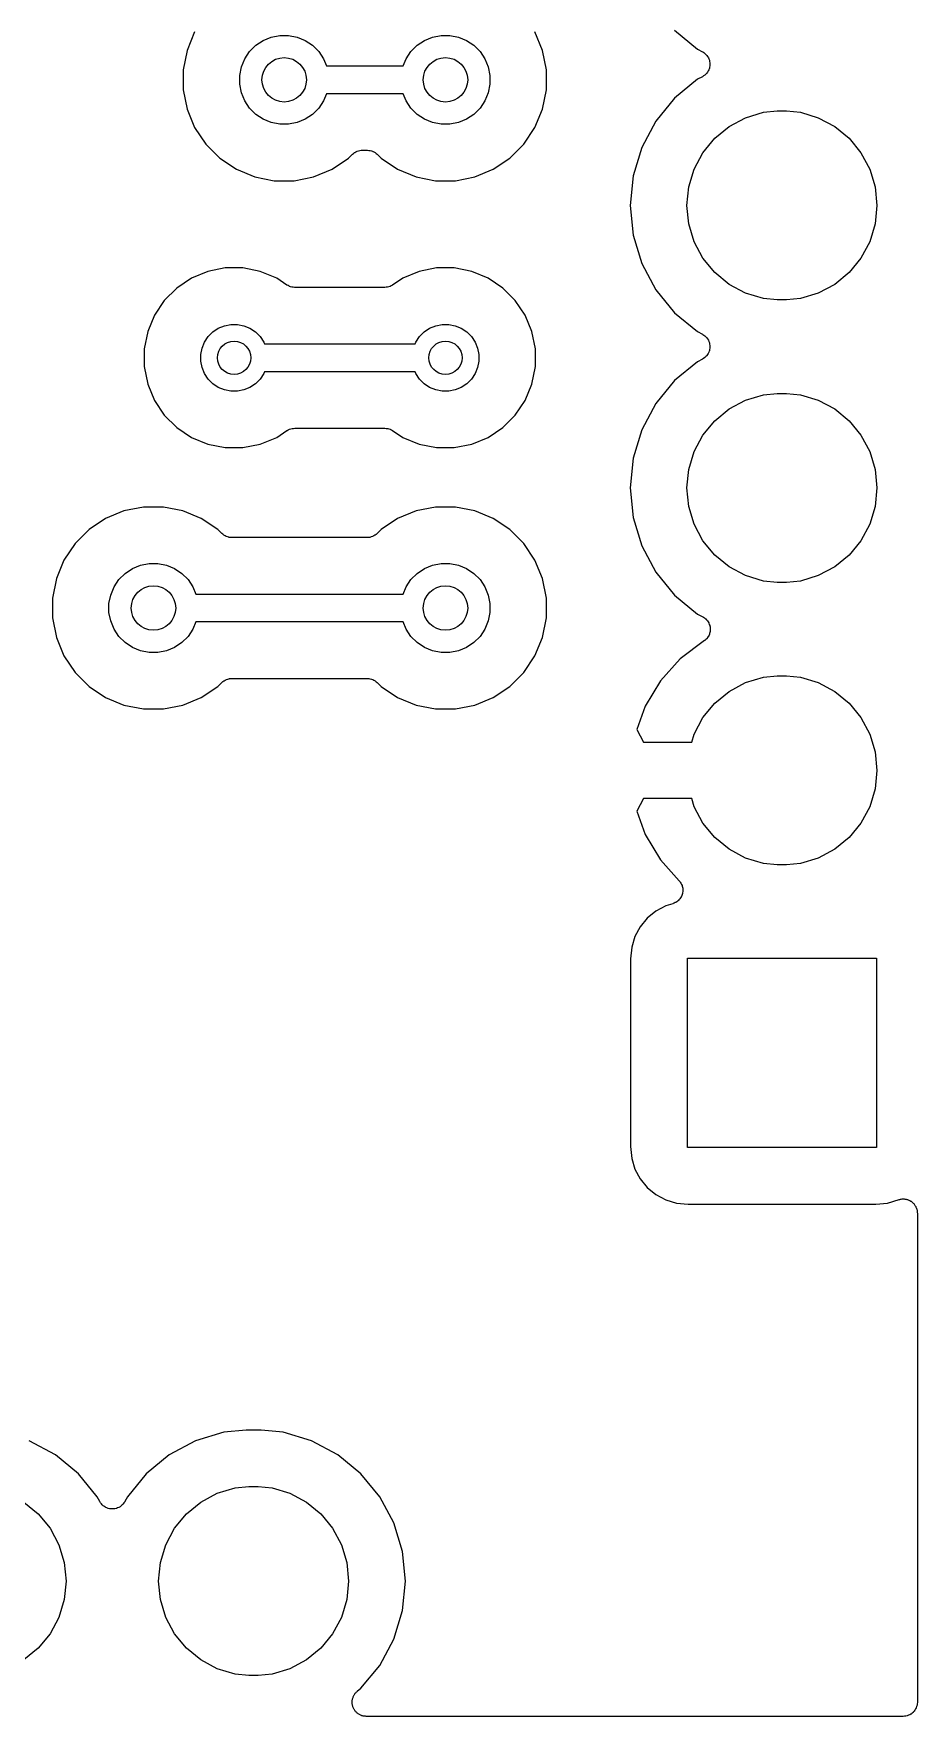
# Model space of a CAD drawing. Extents: x 0.81 to 4.31, y -4.31 to -0.81.
# Drawn here: x 3.997 to 4.31, y -4.31 to -3.714 of the extents above; entities that cross this region are included whole.
import ezdxf

# ---------------------------------------------------------------- set-up
doc = ezdxf.new("R2010")
doc.units = 0
doc.header["$MEASUREMENT"] = 0
doc.layers.add('BLACK', color=7, linetype='CONTINUOUS')

msp = doc.modelspace()

# ---------------------------------------------------------------- linework, layer by layer
at = {"layer": 'BLACK', "linetype": 'CONTINUOUS'}
for p, q in [((4.05395, -3.71338), (4.05126, -3.71989)), ((4.07559, -3.71808), (4.07817, -3.71636)), ((4.07817, -3.71636), (4.08104, -3.71517)), ((4.08104, -3.71517), (4.08408, -3.71457)), ((4.08408, -3.71457), (4.08718, -3.71457)), ((4.08718, -3.71457), (4.09022, -3.71517)), ((4.09022, -3.71517), (4.09309, -3.71636)), ((4.09309, -3.71636), (4.09567, -3.71808)), ((4.13268, -3.71808), (4.13526, -3.71636)), ((4.13526, -3.71636), (4.13812, -3.71517)), ((4.13812, -3.71517), (4.14117, -3.71457)), ((4.14117, -3.71457), (4.14427, -3.71457)), ((4.14427, -3.71457), (4.14731, -3.71517)), ((4.14731, -3.71517), (4.15018, -3.71636)), ((4.15018, -3.71636), (4.15276, -3.71808)), ((4.17709, -3.71989), (4.1744, -3.71338)), ((4.22382, -3.71279), (4.23196, -3.71947)), ((4.05126, -3.71989), (4.04988, -3.72679)), ((4.07049, -3.72572), (4.07167, -3.72286)), ((4.07167, -3.72286), (4.0734, -3.72028)), ((4.0734, -3.72028), (4.07559, -3.71808)), ((4.09567, -3.71808), (4.09786, -3.72028)), ((4.09786, -3.72028), (4.09959, -3.72286)), ((4.09959, -3.72286), (4.10064, -3.72539)), ((4.12771, -3.72539), (4.12876, -3.72286)), ((4.12876, -3.72286), (4.13048, -3.72028)), ((4.13048, -3.72028), (4.13268, -3.71808)), ((4.15276, -3.71808), (4.15495, -3.72028)), ((4.15495, -3.72028), (4.15667, -3.72286)), ((4.15667, -3.72286), (4.15786, -3.72572)), ((4.17846, -3.72679), (4.17709, -3.71989)), ((4.23196, -3.71947), (4.23369, -3.72039)), ((4.23369, -3.72039), (4.23373, -3.72042)), ((4.23373, -3.72042), (4.23373, -3.72042)), ((4.23373, -3.72042), (4.23373, -3.72042)), ((4.23373, -3.72042), (4.23375, -3.72043)), ((4.23375, -3.72043), (4.23414, -3.7207)), ((4.23414, -3.7207), (4.23454, -3.72097)), ((4.23454, -3.72097), (4.23454, -3.72097)), ((4.23454, -3.72097), (4.23455, -3.72098)), ((4.23455, -3.72098), (4.23489, -3.72132)), ((4.23489, -3.72132), (4.23522, -3.72166)), ((4.23522, -3.72166), (4.23523, -3.72167)), ((4.23523, -3.72167), (4.23523, -3.72168)), ((4.23523, -3.72168), (4.23549, -3.72208)), ((4.23549, -3.72208), (4.23576, -3.72248)), ((4.23576, -3.72248), (4.23576, -3.72249)), ((4.23576, -3.72249), (4.23577, -3.7225)), ((4.23577, -3.7225), (4.23594, -3.72294)), ((4.23594, -3.72294), (4.23612, -3.72338)), ((4.23612, -3.72338), (4.23613, -3.72339)), ((4.23613, -3.72339), (4.23613, -3.7234)), ((4.23613, -3.7234), (4.23622, -3.72387)), ((4.04988, -3.72679), (4.04988, -3.73384)), ((4.06988, -3.72876), (4.07049, -3.72572)), ((4.06988, -3.73187), (4.06988, -3.72876)), ((4.10064, -3.72539), (4.12771, -3.72539)), ((4.15786, -3.72572), (4.15846, -3.72876)), ((4.15846, -3.72876), (4.15846, -3.73187)), ((4.17846, -3.73384), (4.17846, -3.72679)), ((4.23369, -3.72921), (4.23196, -3.73013)), ((4.23408, -3.72895), (4.23369, -3.72921)), ((4.23448, -3.72868), (4.23408, -3.72895)), ((4.23449, -3.72868), (4.23448, -3.72868)), ((4.2345, -3.72867), (4.23449, -3.72868)), ((4.23484, -3.72833), (4.2345, -3.72867)), ((4.23518, -3.728), (4.23484, -3.72833)), ((4.23519, -3.72798), (4.23518, -3.72799)), ((4.23518, -3.72799), (4.23518, -3.728)), ((4.23546, -3.72759), (4.23519, -3.72798)), ((4.23572, -3.72719), (4.23546, -3.72759)), ((4.23573, -3.72718), (4.23572, -3.72719)), ((4.23592, -3.72673), (4.23573, -3.72717)), ((4.23573, -3.72717), (4.23573, -3.72718)), ((4.2361, -3.72629), (4.23592, -3.72673)), ((4.23611, -3.72628), (4.2361, -3.72629)), ((4.2362, -3.72581), (4.23611, -3.72627)), ((4.23611, -3.72627), (4.23611, -3.72628)), ((4.2363, -3.72534), (4.2362, -3.72581)), ((4.23622, -3.72387), (4.23631, -3.72434)), ((4.23631, -3.72484), (4.2363, -3.72531)), ((4.2363, -3.72531), (4.2363, -3.72533)), ((4.2363, -3.72533), (4.2363, -3.72534)), ((4.23631, -3.72434), (4.23631, -3.72435)), ((4.23631, -3.72435), (4.23631, -3.72436)), ((4.23631, -3.72436), (4.23631, -3.72484)), ((4.04988, -3.73384), (4.05126, -3.74074)), ((4.07049, -3.73491), (4.06988, -3.73187)), ((4.07167, -3.73777), (4.07049, -3.73491)), ((4.10064, -3.73524), (4.09959, -3.73777)), ((4.12771, -3.73524), (4.10064, -3.73524)), ((4.12876, -3.73777), (4.12771, -3.73524)), ((4.15786, -3.73491), (4.15667, -3.73777)), ((4.15846, -3.73187), (4.15786, -3.73491)), ((4.17709, -3.74074), (4.17846, -3.73384)), ((4.23196, -3.73013), (4.22382, -3.73682)), ((4.05126, -3.74074), (4.05395, -3.74725)), ((4.0734, -3.74035), (4.07167, -3.73777)), ((4.07559, -3.74255), (4.0734, -3.74035)), ((4.09786, -3.74035), (4.09567, -3.74255)), ((4.09959, -3.73777), (4.09786, -3.74035)), ((4.13048, -3.74035), (4.12876, -3.73777)), ((4.13268, -3.74255), (4.13048, -3.74035)), ((4.15495, -3.74035), (4.15276, -3.74255)), ((4.15667, -3.73777), (4.15495, -3.74035)), ((4.1744, -3.74725), (4.17709, -3.74074)), ((4.22382, -3.73682), (4.21714, -3.74496)), ((4.07817, -3.74427), (4.07559, -3.74255)), ((4.08104, -3.74546), (4.07817, -3.74427)), ((4.08408, -3.74606), (4.08104, -3.74546)), ((4.08718, -3.74606), (4.08408, -3.74606)), ((4.09022, -3.74546), (4.08718, -3.74606)), ((4.09309, -3.74427), (4.09022, -3.74546)), ((4.09567, -3.74255), (4.09309, -3.74427)), ((4.13526, -3.74427), (4.13268, -3.74255)), ((4.13812, -3.74546), (4.13526, -3.74427)), ((4.14117, -3.74606), (4.13812, -3.74546)), ((4.14427, -3.74606), (4.14117, -3.74606)), ((4.14731, -3.74546), (4.14427, -3.74606)), ((4.15018, -3.74427), (4.14731, -3.74546)), ((4.15276, -3.74255), (4.15018, -3.74427)), ((4.21714, -3.74496), (4.21218, -3.75424)), ((4.23803, -3.75103), (4.24313, -3.74684)), ((4.24313, -3.74684), (4.24894, -3.74374)), ((4.24894, -3.74374), (4.25525, -3.74182)), ((4.25525, -3.74182), (4.26017, -3.74134)), ((4.26017, -3.74134), (4.26345, -3.74134)), ((4.26345, -3.74134), (4.26837, -3.74182)), ((4.26837, -3.74182), (4.27468, -3.74374)), ((4.27468, -3.74374), (4.28049, -3.74684)), ((4.28049, -3.74684), (4.28559, -3.75103)), ((4.05395, -3.74725), (4.05786, -3.7531)), ((4.05786, -3.7531), (4.06284, -3.75808)), ((4.1655, -3.75808), (4.17048, -3.7531)), ((4.17048, -3.7531), (4.1744, -3.74725)), ((4.23385, -3.75612), (4.23803, -3.75103)), ((4.28559, -3.75103), (4.28977, -3.75612)), ((4.06284, -3.75808), (4.0687, -3.76199)), ((4.10256, -3.76199), (4.10842, -3.75808)), ((4.10842, -3.75808), (4.1098, -3.7567)), ((4.1098, -3.7567), (4.10981, -3.75669)), ((4.10981, -3.75669), (4.10985, -3.75665)), ((4.10981, -3.75669), (4.10981, -3.75669)), ((4.10981, -3.75669), (4.10981, -3.75669)), ((4.10985, -3.75665), (4.11021, -3.75636)), ((4.11021, -3.75636), (4.11057, -3.75607)), ((4.11057, -3.75607), (4.11059, -3.75606)), ((4.11059, -3.75606), (4.11061, -3.75604)), ((4.11061, -3.75604), (4.11102, -3.75583)), ((4.11102, -3.75583), (4.11143, -3.75561)), ((4.11143, -3.75561), (4.11145, -3.75561)), ((4.11145, -3.75561), (4.11148, -3.75559)), ((4.11148, -3.75559), (4.11192, -3.75546)), ((4.11192, -3.75546), (4.11236, -3.75533)), ((4.11236, -3.75533), (4.11239, -3.75533)), ((4.11239, -3.75533), (4.11242, -3.75532)), ((4.11242, -3.75532), (4.11287, -3.75528)), ((4.11287, -3.75528), (4.11334, -3.75524)), ((4.11334, -3.75524), (4.11501, -3.75524)), ((4.11501, -3.75524), (4.11503, -3.75524)), ((4.11503, -3.75524), (4.11503, -3.75524)), ((4.11503, -3.75524), (4.11503, -3.75524)), ((4.11503, -3.75524), (4.11508, -3.75524)), ((4.11508, -3.75524), (4.11554, -3.75529)), ((4.11554, -3.75529), (4.116, -3.75533)), ((4.116, -3.75533), (4.11602, -3.75534)), ((4.11602, -3.75534), (4.11605, -3.75535)), ((4.11605, -3.75535), (4.11649, -3.75549)), ((4.11649, -3.75549), (4.11693, -3.75562)), ((4.11693, -3.75562), (4.11696, -3.75563)), ((4.11696, -3.75563), (4.11698, -3.75564)), ((4.11698, -3.75564), (4.11739, -3.75586)), ((4.11739, -3.75586), (4.11779, -3.75608)), ((4.11779, -3.75608), (4.11781, -3.7561)), ((4.11781, -3.7561), (4.11784, -3.75611)), ((4.11784, -3.75611), (4.11819, -3.75641)), ((4.11819, -3.75641), (4.11855, -3.7567)), ((4.11855, -3.7567), (4.11993, -3.75808)), ((4.11993, -3.75808), (4.12578, -3.76199)), ((4.15965, -3.76199), (4.1655, -3.75808)), ((4.21218, -3.75424), (4.20912, -3.76432)), ((4.23074, -3.76193), (4.23385, -3.75612)), ((4.28977, -3.75612), (4.29288, -3.76193)), ((4.0687, -3.76199), (4.0752, -3.76469)), ((4.0752, -3.76469), (4.08211, -3.76606)), ((4.08915, -3.76606), (4.09606, -3.76469)), ((4.09606, -3.76469), (4.10256, -3.76199)), ((4.12578, -3.76199), (4.13229, -3.76469)), ((4.13229, -3.76469), (4.1392, -3.76606)), ((4.14624, -3.76606), (4.15314, -3.76469)), ((4.15314, -3.76469), (4.15965, -3.76199)), ((4.20912, -3.76432), (4.20809, -3.7748)), ((4.22883, -3.76824), (4.23074, -3.76193)), ((4.29288, -3.76193), (4.29479, -3.76824)), ((4.08211, -3.76606), (4.08915, -3.76606)), ((4.1392, -3.76606), (4.14624, -3.76606)), ((4.22818, -3.7748), (4.22883, -3.76824)), ((4.29479, -3.76824), (4.29544, -3.7748)), ((4.20809, -3.7748), (4.20912, -3.78528)), ((4.22883, -3.78136), (4.22818, -3.7748)), ((4.29544, -3.7748), (4.29479, -3.78136)), ((4.23074, -3.78767), (4.22883, -3.78136)), ((4.29479, -3.78136), (4.29288, -3.78767)), ((4.20912, -3.78528), (4.21218, -3.79536)), ((4.23385, -3.79348), (4.23074, -3.78767)), ((4.29288, -3.78767), (4.28977, -3.79348)), ((4.23803, -3.79858), (4.23385, -3.79348)), ((4.28977, -3.79348), (4.28559, -3.79858)), ((4.05284, -3.80055), (4.04763, -3.80403)), ((4.05863, -3.79815), (4.05284, -3.80055)), ((4.06478, -3.79693), (4.05863, -3.79815)), ((4.07105, -3.79693), (4.06478, -3.79693)), ((4.07719, -3.79815), (4.07105, -3.79693)), ((4.08298, -3.80055), (4.07719, -3.79815)), ((4.08661, -3.80298), (4.08298, -3.80055)), ((4.12765, -3.80055), (4.12402, -3.80298)), ((4.13344, -3.79815), (4.12765, -3.80055)), ((4.13958, -3.79693), (4.13344, -3.79815)), ((4.14585, -3.79693), (4.13958, -3.79693)), ((4.152, -3.79815), (4.14585, -3.79693)), ((4.15778, -3.80055), (4.152, -3.79815)), ((4.16299, -3.80403), (4.15778, -3.80055)), ((4.21218, -3.79536), (4.21714, -3.80465)), ((4.24313, -3.80276), (4.23803, -3.79858)), ((4.28559, -3.79858), (4.28049, -3.80276)), ((4.04763, -3.80403), (4.0432, -3.80846)), ((4.08702, -3.80319), (4.08661, -3.80298)), ((4.08742, -3.80341), (4.08702, -3.80319)), ((4.08745, -3.80342), (4.08742, -3.80341)), ((4.08747, -3.80344), (4.08745, -3.80342)), ((4.08791, -3.80357), (4.08747, -3.80344)), ((4.08835, -3.80371), (4.08791, -3.80357)), ((4.08838, -3.80371), (4.08835, -3.80371)), ((4.08841, -3.80372), (4.08838, -3.80371)), ((4.08886, -3.80377), (4.08841, -3.80372)), ((4.08932, -3.80382), (4.08886, -3.80377)), ((4.08938, -3.80382), (4.08932, -3.80382)), ((4.08939, -3.80382), (4.08938, -3.80382)), ((4.08938, -3.80382), (4.08938, -3.80382)), ((4.08938, -3.80382), (4.08938, -3.80382)), ((4.12124, -3.80382), (4.08939, -3.80382)), ((4.1217, -3.80377), (4.12124, -3.80382)), ((4.12215, -3.80373), (4.1217, -3.80377)), ((4.12218, -3.80373), (4.12215, -3.80373)), ((4.12221, -3.80372), (4.12218, -3.80373)), ((4.12265, -3.80359), (4.12221, -3.80372)), ((4.12309, -3.80346), (4.12265, -3.80359)), ((4.12312, -3.80345), (4.12309, -3.80346)), ((4.12314, -3.80344), (4.12312, -3.80345)), ((4.12355, -3.80323), (4.12314, -3.80344)), ((4.12396, -3.80301), (4.12355, -3.80323)), ((4.12401, -3.80298), (4.12396, -3.80301)), ((4.12402, -3.80298), (4.12401, -3.80298)), ((4.12401, -3.80298), (4.12401, -3.80298)), ((4.12401, -3.80298), (4.12401, -3.80298)), ((4.16743, -3.80846), (4.16299, -3.80403)), ((4.21714, -3.80465), (4.22382, -3.81279)), ((4.24894, -3.80587), (4.24313, -3.80276)), ((4.25525, -3.80778), (4.24894, -3.80587)), ((4.27468, -3.80587), (4.26837, -3.80778)), ((4.28049, -3.80276), (4.27468, -3.80587)), ((4.0432, -3.80846), (4.03972, -3.81367)), ((4.17091, -3.81367), (4.16743, -3.80846)), ((4.26017, -3.80827), (4.25525, -3.80778)), ((4.26345, -3.80827), (4.26017, -3.80827)), ((4.26837, -3.80778), (4.26345, -3.80827)), ((4.03972, -3.81367), (4.03732, -3.81946)), ((4.06038, -3.81957), (4.06232, -3.81827)), ((4.06232, -3.81827), (4.06447, -3.81738)), ((4.06447, -3.81738), (4.06675, -3.81693)), ((4.06675, -3.81693), (4.06908, -3.81693)), ((4.06908, -3.81693), (4.07136, -3.81738)), ((4.07136, -3.81738), (4.07351, -3.81827)), ((4.07351, -3.81827), (4.07544, -3.81957)), ((4.13519, -3.81957), (4.13712, -3.81827)), ((4.13712, -3.81827), (4.13927, -3.81738)), ((4.13927, -3.81738), (4.14155, -3.81693)), ((4.14155, -3.81693), (4.14388, -3.81693)), ((4.14388, -3.81693), (4.14616, -3.81738)), ((4.14616, -3.81738), (4.14831, -3.81827)), ((4.14831, -3.81827), (4.15025, -3.81957)), ((4.17331, -3.81946), (4.17091, -3.81367)), ((4.22382, -3.81279), (4.23196, -3.81947)), ((4.03732, -3.81946), (4.0361, -3.82561)), ((4.05656, -3.8253), (4.05745, -3.82315)), ((4.05745, -3.82315), (4.05874, -3.82121)), ((4.05874, -3.82121), (4.06038, -3.81957)), ((4.07544, -3.81957), (4.07709, -3.82121)), ((4.07709, -3.82121), (4.07838, -3.82315)), ((4.07838, -3.82315), (4.07866, -3.82382)), ((4.07866, -3.82382), (4.13197, -3.82382)), ((4.13197, -3.82382), (4.13225, -3.82315)), ((4.13225, -3.82315), (4.13354, -3.82121)), ((4.13354, -3.82121), (4.13519, -3.81957)), ((4.15025, -3.81957), (4.15189, -3.82121)), ((4.15189, -3.82121), (4.15318, -3.82315)), ((4.15318, -3.82315), (4.15407, -3.8253)), ((4.17453, -3.82561), (4.17331, -3.81946)), ((4.23196, -3.81947), (4.23369, -3.82039)), ((4.23369, -3.82039), (4.23373, -3.82042)), ((4.23373, -3.82042), (4.23373, -3.82042)), ((4.23373, -3.82042), (4.23373, -3.82042)), ((4.23373, -3.82042), (4.23375, -3.82043)), ((4.23375, -3.82043), (4.23414, -3.8207)), ((4.23414, -3.8207), (4.23454, -3.82097)), ((4.23454, -3.82097), (4.23454, -3.82097)), ((4.23454, -3.82097), (4.23455, -3.82098)), ((4.23455, -3.82098), (4.23489, -3.82132)), ((4.23489, -3.82132), (4.23522, -3.82166)), ((4.23522, -3.82166), (4.23523, -3.82167)), ((4.23523, -3.82167), (4.23523, -3.82168)), ((4.23523, -3.82168), (4.23549, -3.82208)), ((4.23549, -3.82208), (4.23576, -3.82248)), ((4.23576, -3.82248), (4.23576, -3.82249)), ((4.23576, -3.82249), (4.23577, -3.8225)), ((4.23577, -3.8225), (4.23594, -3.82294)), ((4.23594, -3.82294), (4.23612, -3.82338)), ((4.23612, -3.82338), (4.23613, -3.82339)), ((4.23613, -3.82339), (4.23613, -3.8234)), ((4.23613, -3.8234), (4.23622, -3.82387)), ((4.23622, -3.82387), (4.23631, -3.82434)), ((4.23631, -3.82434), (4.23631, -3.82435)), ((4.23631, -3.82435), (4.23631, -3.82436)), ((4.23631, -3.82436), (4.23631, -3.82484)), ((4.0361, -3.82561), (4.0361, -3.83187)), ((4.0561, -3.82758), (4.05656, -3.8253)), ((4.0561, -3.8299), (4.0561, -3.82758)), ((4.05656, -3.83219), (4.0561, -3.8299)), ((4.15407, -3.8253), (4.15453, -3.82758)), ((4.15453, -3.8299), (4.15407, -3.83219)), ((4.15453, -3.82758), (4.15453, -3.8299)), ((4.17453, -3.83187), (4.17453, -3.82561)), ((4.23196, -3.83013), (4.22382, -3.83682)), ((4.23369, -3.82921), (4.23196, -3.83013)), ((4.23408, -3.82895), (4.23369, -3.82921)), ((4.23448, -3.82868), (4.23408, -3.82895)), ((4.23449, -3.82868), (4.23448, -3.82868)), ((4.2345, -3.82867), (4.23449, -3.82868)), ((4.23484, -3.82833), (4.2345, -3.82867)), ((4.23518, -3.828), (4.23484, -3.82833)), ((4.23519, -3.82798), (4.23518, -3.82799)), ((4.23518, -3.82799), (4.23518, -3.828)), ((4.23546, -3.82759), (4.23519, -3.82798)), ((4.23572, -3.82719), (4.23546, -3.82759)), ((4.23573, -3.82718), (4.23572, -3.82719)), ((4.23592, -3.82673), (4.23573, -3.82717)), ((4.23573, -3.82717), (4.23573, -3.82718)), ((4.2361, -3.82629), (4.23592, -3.82673)), ((4.23611, -3.82628), (4.2361, -3.82629)), ((4.2362, -3.82581), (4.23611, -3.82627)), ((4.23611, -3.82627), (4.23611, -3.82628)), ((4.2363, -3.82534), (4.2362, -3.82581)), ((4.23631, -3.82484), (4.2363, -3.82531)), ((4.2363, -3.82531), (4.2363, -3.82533)), ((4.2363, -3.82533), (4.2363, -3.82534)), ((4.0361, -3.83187), (4.03732, -3.83802)), ((4.05745, -3.83433), (4.05656, -3.83219)), ((4.05874, -3.83627), (4.05745, -3.83433)), ((4.06038, -3.83791), (4.05874, -3.83627)), ((4.07709, -3.83627), (4.07544, -3.83791)), ((4.07838, -3.83433), (4.07709, -3.83627)), ((4.07866, -3.83366), (4.07838, -3.83433)), ((4.13197, -3.83366), (4.07866, -3.83366)), ((4.13225, -3.83433), (4.13197, -3.83366)), ((4.13354, -3.83627), (4.13225, -3.83433)), ((4.13519, -3.83791), (4.13354, -3.83627)), ((4.15189, -3.83627), (4.15025, -3.83791)), ((4.15318, -3.83433), (4.15189, -3.83627)), ((4.15407, -3.83219), (4.15318, -3.83433)), ((4.17331, -3.83802), (4.17453, -3.83187)), ((4.03732, -3.83802), (4.03972, -3.84381)), ((4.06232, -3.83921), (4.06038, -3.83791)), ((4.06447, -3.8401), (4.06232, -3.83921)), ((4.06675, -3.84055), (4.06447, -3.8401)), ((4.06908, -3.84055), (4.06675, -3.84055)), ((4.07136, -3.8401), (4.06908, -3.84055)), ((4.07351, -3.83921), (4.07136, -3.8401)), ((4.07544, -3.83791), (4.07351, -3.83921)), ((4.13712, -3.83921), (4.13519, -3.83791)), ((4.13927, -3.8401), (4.13712, -3.83921)), ((4.14155, -3.84055), (4.13927, -3.8401)), ((4.14388, -3.84055), (4.14155, -3.84055)), ((4.14616, -3.8401), (4.14388, -3.84055)), ((4.14831, -3.83921), (4.14616, -3.8401)), ((4.15025, -3.83791), (4.14831, -3.83921)), ((4.17091, -3.84381), (4.17331, -3.83802)), ((4.22382, -3.83682), (4.21714, -3.84496)), ((4.24894, -3.84374), (4.25525, -3.84182)), ((4.25525, -3.84182), (4.26017, -3.84134)), ((4.26017, -3.84134), (4.26345, -3.84134)), ((4.26345, -3.84134), (4.26837, -3.84182)), ((4.26837, -3.84182), (4.27468, -3.84374)), ((4.03972, -3.84381), (4.0432, -3.84902)), ((4.16743, -3.84902), (4.17091, -3.84381)), ((4.21714, -3.84496), (4.21218, -3.85424)), ((4.23803, -3.85103), (4.24313, -3.84684)), ((4.24313, -3.84684), (4.24894, -3.84374)), ((4.27468, -3.84374), (4.28049, -3.84684)), ((4.28049, -3.84684), (4.28559, -3.85103)), ((4.0432, -3.84902), (4.04763, -3.85345)), ((4.04763, -3.85345), (4.05284, -3.85693)), ((4.08662, -3.8545), (4.08667, -3.85447)), ((4.08667, -3.85447), (4.08708, -3.85425)), ((4.08708, -3.85425), (4.08749, -3.85404)), ((4.08749, -3.85404), (4.08751, -3.85403)), ((4.08751, -3.85403), (4.08754, -3.85402)), ((4.08754, -3.85402), (4.08798, -3.85389)), ((4.08798, -3.85389), (4.08842, -3.85376)), ((4.08842, -3.85376), (4.08845, -3.85375)), ((4.08845, -3.85375), (4.08848, -3.85375)), ((4.08848, -3.85375), (4.08893, -3.85371)), ((4.08893, -3.85371), (4.08939, -3.85366)), ((4.08939, -3.85366), (4.12124, -3.85366)), ((4.12124, -3.85366), (4.12125, -3.85366)), ((4.12125, -3.85366), (4.12125, -3.85366)), ((4.12125, -3.85366), (4.12125, -3.85366)), ((4.12125, -3.85366), (4.12131, -3.85366)), ((4.12131, -3.85366), (4.12177, -3.85371)), ((4.12177, -3.85371), (4.12222, -3.85376)), ((4.12222, -3.85376), (4.12225, -3.85377)), ((4.12225, -3.85377), (4.12228, -3.85377)), ((4.12228, -3.85377), (4.12272, -3.85391)), ((4.12272, -3.85391), (4.12316, -3.85404)), ((4.12316, -3.85404), (4.12318, -3.85406)), ((4.12318, -3.85406), (4.12321, -3.85407)), ((4.12321, -3.85407), (4.12361, -3.85429)), ((4.12361, -3.85429), (4.12402, -3.8545)), ((4.15778, -3.85693), (4.16299, -3.85345)), ((4.16299, -3.85345), (4.16743, -3.84902)), ((4.21218, -3.85424), (4.20912, -3.86432)), ((4.23385, -3.85612), (4.23803, -3.85103)), ((4.28559, -3.85103), (4.28977, -3.85612)), ((4.05284, -3.85693), (4.05863, -3.85933)), ((4.05863, -3.85933), (4.06478, -3.86055)), ((4.07105, -3.86055), (4.07719, -3.85933)), ((4.07719, -3.85933), (4.08298, -3.85693)), ((4.08298, -3.85693), (4.08661, -3.8545)), ((4.08661, -3.8545), (4.08662, -3.8545)), ((4.08662, -3.8545), (4.08662, -3.8545)), ((4.08662, -3.8545), (4.08662, -3.8545)), ((4.12402, -3.8545), (4.12765, -3.85693)), ((4.12765, -3.85693), (4.13344, -3.85933)), ((4.13344, -3.85933), (4.13958, -3.86055)), ((4.14585, -3.86055), (4.152, -3.85933)), ((4.152, -3.85933), (4.15778, -3.85693)), ((4.23074, -3.86193), (4.23385, -3.85612)), ((4.28977, -3.85612), (4.29288, -3.86193)), ((4.06478, -3.86055), (4.07105, -3.86055)), ((4.13958, -3.86055), (4.14585, -3.86055)), ((4.20912, -3.86432), (4.20809, -3.8748)), ((4.22883, -3.86824), (4.23074, -3.86193)), ((4.29288, -3.86193), (4.29479, -3.86824)), ((4.22818, -3.8748), (4.22883, -3.86824)), ((4.29479, -3.86824), (4.29544, -3.8748)), ((4.20809, -3.8748), (4.20912, -3.88528)), ((4.22883, -3.88136), (4.22818, -3.8748)), ((4.29544, -3.8748), (4.29479, -3.88136)), ((4.02894, -3.88295), (4.02244, -3.88564)), ((4.03585, -3.88157), (4.02894, -3.88295)), ((4.04289, -3.88157), (4.03585, -3.88157)), ((4.0498, -3.88295), (4.04289, -3.88157)), ((4.0563, -3.88564), (4.0498, -3.88295)), ((4.13229, -3.88295), (4.12578, -3.88564)), ((4.1392, -3.88157), (4.13229, -3.88295)), ((4.14624, -3.88157), (4.1392, -3.88157)), ((4.15314, -3.88295), (4.14624, -3.88157)), ((4.15965, -3.88564), (4.15314, -3.88295)), ((4.23074, -3.88767), (4.22883, -3.88136)), ((4.29479, -3.88136), (4.29288, -3.88767)), ((4.01658, -3.88956), (4.0116, -3.89453)), ((4.02244, -3.88564), (4.01658, -3.88956)), ((4.06216, -3.88956), (4.0563, -3.88564)), ((4.06354, -3.89094), (4.06216, -3.88956)), ((4.11993, -3.88956), (4.11855, -3.89094)), ((4.12578, -3.88564), (4.11993, -3.88956)), ((4.1655, -3.88956), (4.15965, -3.88564)), ((4.17048, -3.89453), (4.1655, -3.88956)), ((4.20912, -3.88528), (4.21218, -3.89536)), ((4.23385, -3.89349), (4.23074, -3.88767)), ((4.29288, -3.88767), (4.28977, -3.89349)), ((4.0116, -3.89453), (4.00769, -3.90039)), ((4.0639, -3.89123), (4.06354, -3.89094)), ((4.06425, -3.89153), (4.0639, -3.89123)), ((4.06427, -3.89154), (4.06425, -3.89153)), ((4.06429, -3.89156), (4.06427, -3.89154)), ((4.0647, -3.89177), (4.06429, -3.89156)), ((4.06511, -3.892), (4.0647, -3.89177)), ((4.06513, -3.89201), (4.06511, -3.892)), ((4.06515, -3.89202), (4.06513, -3.89201)), ((4.06559, -3.89215), (4.06515, -3.89202)), ((4.06604, -3.89229), (4.06559, -3.89215)), ((4.06606, -3.8923), (4.06604, -3.89229)), ((4.06609, -3.8923), (4.06606, -3.8923)), ((4.06654, -3.89235), (4.06609, -3.8923)), ((4.06701, -3.8924), (4.06654, -3.89235)), ((4.06706, -3.8924), (4.06701, -3.8924)), ((4.06707, -3.8924), (4.06706, -3.8924)), ((4.06706, -3.8924), (4.06706, -3.8924)), ((4.06706, -3.8924), (4.06706, -3.8924)), ((4.11501, -3.8924), (4.06707, -3.8924)), ((4.11547, -3.89236), (4.11501, -3.8924)), ((4.11593, -3.89232), (4.11547, -3.89236)), ((4.11596, -3.89231), (4.11593, -3.89232)), ((4.11598, -3.89231), (4.11596, -3.89231)), ((4.11642, -3.89217), (4.11598, -3.89231)), ((4.11687, -3.89204), (4.11642, -3.89217)), ((4.11689, -3.89203), (4.11687, -3.89204)), ((4.11692, -3.89202), (4.11689, -3.89203)), ((4.11732, -3.89181), (4.11692, -3.89202)), ((4.11773, -3.89159), (4.11732, -3.89181)), ((4.11776, -3.89158), (4.11773, -3.89159)), ((4.11778, -3.89157), (4.11776, -3.89158)), ((4.11814, -3.89127), (4.11778, -3.89157)), ((4.1185, -3.89099), (4.11814, -3.89127)), ((4.11853, -3.89095), (4.1185, -3.89099)), ((4.11855, -3.89094), (4.11853, -3.89095)), ((4.11853, -3.89095), (4.11853, -3.89095)), ((4.11853, -3.89095), (4.11853, -3.89095)), ((4.1744, -3.90039), (4.17048, -3.89453)), ((4.21218, -3.89536), (4.21714, -3.90465)), ((4.23803, -3.89858), (4.23385, -3.89349)), ((4.28977, -3.89349), (4.28559, -3.89858)), ((4.00769, -3.90039), (4.005, -3.9069)), ((4.03478, -3.90218), (4.03782, -3.90157)), ((4.03782, -3.90157), (4.04092, -3.90157)), ((4.04092, -3.90157), (4.04396, -3.90218)), ((4.13812, -3.90218), (4.14117, -3.90157)), ((4.14117, -3.90157), (4.14427, -3.90157)), ((4.14427, -3.90157), (4.14731, -3.90218)), ((4.17709, -3.9069), (4.1744, -3.90039)), ((4.24313, -3.90276), (4.23803, -3.89858)), ((4.28559, -3.89858), (4.28049, -3.90276)), ((4.005, -3.9069), (4.00362, -3.9138)), ((4.02541, -3.90986), (4.02714, -3.90728)), ((4.02714, -3.90728), (4.02933, -3.90509)), ((4.02933, -3.90509), (4.03191, -3.90337)), ((4.03191, -3.90337), (4.03478, -3.90218)), ((4.04396, -3.90218), (4.04683, -3.90337)), ((4.04683, -3.90337), (4.04941, -3.90509)), ((4.04941, -3.90509), (4.0516, -3.90728)), ((4.0516, -3.90728), (4.05333, -3.90986)), ((4.12876, -3.90986), (4.13048, -3.90728)), ((4.13048, -3.90728), (4.13268, -3.90509)), ((4.13268, -3.90509), (4.13526, -3.90337)), ((4.13526, -3.90337), (4.13812, -3.90218)), ((4.14731, -3.90218), (4.15018, -3.90337)), ((4.15018, -3.90337), (4.15276, -3.90509)), ((4.15276, -3.90509), (4.15495, -3.90728)), ((4.15495, -3.90728), (4.15667, -3.90986)), ((4.17846, -3.9138), (4.17709, -3.9069)), ((4.21714, -3.90465), (4.22382, -3.91279)), ((4.24894, -3.90587), (4.24313, -3.90276)), ((4.25525, -3.90778), (4.24894, -3.90587)), ((4.26017, -3.90827), (4.25525, -3.90778)), ((4.26837, -3.90778), (4.26345, -3.90827)), ((4.27468, -3.90587), (4.26837, -3.90778)), ((4.28049, -3.90276), (4.27468, -3.90587)), ((4.00362, -3.9138), (4.00362, -3.92084)), ((4.02362, -3.91577), (4.02423, -3.91273)), ((4.02423, -3.91273), (4.02541, -3.90986)), ((4.05333, -3.90986), (4.05438, -3.9124)), ((4.05438, -3.9124), (4.12771, -3.9124)), ((4.12771, -3.9124), (4.12876, -3.90986)), ((4.15667, -3.90986), (4.15786, -3.91273)), ((4.15786, -3.91273), (4.15846, -3.91577)), ((4.17846, -3.92084), (4.17846, -3.9138)), ((4.22382, -3.91279), (4.23196, -3.91947)), ((4.26345, -3.90827), (4.26017, -3.90827)), ((4.02362, -3.91887), (4.02362, -3.91577)), ((4.02423, -3.92192), (4.02362, -3.91887)), ((4.15846, -3.91887), (4.15786, -3.92192)), ((4.15846, -3.91577), (4.15846, -3.91887)), ((4.23196, -3.91947), (4.2338, -3.92046)), ((4.00362, -3.92084), (4.005, -3.92775)), ((4.02541, -3.92478), (4.02423, -3.92192)), ((4.02714, -3.92736), (4.02541, -3.92478)), ((4.05333, -3.92478), (4.0516, -3.92736)), ((4.05438, -3.92224), (4.05333, -3.92478)), ((4.12771, -3.92224), (4.05438, -3.92224)), ((4.12876, -3.92478), (4.12771, -3.92224)), ((4.13048, -3.92736), (4.12876, -3.92478)), ((4.15667, -3.92478), (4.15495, -3.92736)), ((4.15786, -3.92192), (4.15667, -3.92478)), ((4.17709, -3.92775), (4.17846, -3.92084)), ((4.2338, -3.92046), (4.23387, -3.92049)), ((4.23387, -3.92049), (4.23395, -3.92055)), ((4.23395, -3.92055), (4.23404, -3.92059)), ((4.23404, -3.92059), (4.23435, -3.92082)), ((4.23435, -3.92082), (4.23467, -3.92104)), ((4.23467, -3.92104), (4.23474, -3.92112)), ((4.23474, -3.92112), (4.23482, -3.92118)), ((4.23482, -3.92118), (4.23508, -3.92146)), ((4.23508, -3.92146), (4.23535, -3.92174)), ((4.23535, -3.92174), (4.23541, -3.92183)), ((4.23541, -3.92183), (4.23548, -3.9219)), ((4.23548, -3.9219), (4.23567, -3.92224)), ((4.23567, -3.92224), (4.23588, -3.92256)), ((4.23588, -3.92256), (4.23592, -3.92265)), ((4.23592, -3.92265), (4.23597, -3.92274)), ((4.23597, -3.92274), (4.2361, -3.92311)), ((4.2361, -3.92311), (4.23625, -3.92346)), ((4.23625, -3.92346), (4.23627, -3.92357)), ((4.23627, -3.92357), (4.2363, -3.92366)), ((4.2363, -3.92366), (4.23636, -3.92404)), ((4.23639, -3.9256), (4.2363, -3.92598)), ((4.23636, -3.92404), (4.23643, -3.92442)), ((4.2364, -3.9255), (4.23639, -3.9256)), ((4.23642, -3.9254), (4.2364, -3.9255)), ((4.23644, -3.92463), (4.23642, -3.92501)), ((4.23642, -3.92501), (4.23642, -3.9254)), ((4.23643, -3.92442), (4.23643, -3.92453)), ((4.23643, -3.92453), (4.23644, -3.92463)), ((4.005, -3.92775), (4.00769, -3.93426)), ((4.02933, -3.92956), (4.02714, -3.92736)), ((4.03191, -3.93128), (4.02933, -3.92956)), ((4.03478, -3.93247), (4.03191, -3.93128)), ((4.04683, -3.93128), (4.04396, -3.93247)), ((4.04941, -3.92956), (4.04683, -3.93128)), ((4.0516, -3.92736), (4.04941, -3.92956)), ((4.13268, -3.92956), (4.13048, -3.92736)), ((4.13526, -3.93128), (4.13268, -3.92956)), ((4.13812, -3.93247), (4.13526, -3.93128)), ((4.15018, -3.93128), (4.14731, -3.93247)), ((4.15276, -3.92956), (4.15018, -3.93128)), ((4.15495, -3.92736), (4.15276, -3.92956)), ((4.1744, -3.93426), (4.17709, -3.92775)), ((4.23444, -3.92887), (4.22581, -3.9353)), ((4.23451, -3.9288), (4.23444, -3.92887)), ((4.2346, -3.92875), (4.23451, -3.9288)), ((4.23487, -3.92848), (4.2346, -3.92875)), ((4.23516, -3.92822), (4.23487, -3.92848)), ((4.23522, -3.92813), (4.23516, -3.92822)), ((4.23529, -3.92806), (4.23522, -3.92813)), ((4.23551, -3.92774), (4.23529, -3.92806)), ((4.23574, -3.92743), (4.23551, -3.92774)), ((4.23578, -3.92734), (4.23574, -3.92743)), ((4.23584, -3.92725), (4.23578, -3.92734)), ((4.23599, -3.9269), (4.23584, -3.92725)), ((4.23616, -3.92655), (4.23599, -3.9269)), ((4.23618, -3.92645), (4.23616, -3.92655)), ((4.23622, -3.92635), (4.23618, -3.92645)), ((4.2363, -3.92598), (4.23622, -3.92635)), ((4.00769, -3.93426), (4.0116, -3.94011)), ((4.03782, -3.93307), (4.03478, -3.93247)), ((4.04092, -3.93307), (4.03782, -3.93307)), ((4.04396, -3.93247), (4.04092, -3.93307)), ((4.14117, -3.93307), (4.13812, -3.93247)), ((4.14427, -3.93307), (4.14117, -3.93307)), ((4.14731, -3.93247), (4.14427, -3.93307)), ((4.17048, -3.94011), (4.1744, -3.93426)), ((4.22581, -3.9353), (4.2188, -3.94309)), ((4.0116, -3.94011), (4.01658, -3.94509)), ((4.06216, -3.94509), (4.06354, -3.94371)), ((4.06354, -3.94371), (4.06355, -3.9437)), ((4.06355, -3.9437), (4.06359, -3.94366)), ((4.06355, -3.9437), (4.06355, -3.9437)), ((4.06355, -3.9437), (4.06355, -3.9437)), ((4.06359, -3.94366), (4.06395, -3.94337)), ((4.06395, -3.94337), (4.06431, -3.94308)), ((4.06431, -3.94308), (4.06433, -3.94307)), ((4.06433, -3.94307), (4.06435, -3.94305)), ((4.06435, -3.94305), (4.06476, -3.94284)), ((4.06476, -3.94284), (4.06517, -3.94262)), ((4.06517, -3.94262), (4.06519, -3.94261)), ((4.06519, -3.94261), (4.06522, -3.9426)), ((4.06522, -3.9426), (4.06566, -3.94247)), ((4.06566, -3.94247), (4.0661, -3.94234)), ((4.0661, -3.94234), (4.06613, -3.94234)), ((4.06613, -3.94234), (4.06616, -3.94233)), ((4.06616, -3.94233), (4.06661, -3.94229)), ((4.06661, -3.94229), (4.06707, -3.94224)), ((4.06707, -3.94224), (4.11501, -3.94224)), ((4.11501, -3.94224), (4.11503, -3.94224)), ((4.11503, -3.94224), (4.11503, -3.94224)), ((4.11503, -3.94224), (4.11503, -3.94224)), ((4.11503, -3.94224), (4.11508, -3.94224)), ((4.11508, -3.94224), (4.11554, -3.9423)), ((4.11554, -3.9423), (4.116, -3.94234)), ((4.116, -3.94234), (4.11602, -3.94235)), ((4.11602, -3.94235), (4.11605, -3.94235)), ((4.11605, -3.94235), (4.11649, -3.94249)), ((4.11649, -3.94249), (4.11693, -3.94263)), ((4.11693, -3.94263), (4.11696, -3.94264)), ((4.11696, -3.94264), (4.11698, -3.94265)), ((4.11698, -3.94265), (4.11739, -3.94287)), ((4.11739, -3.94287), (4.11779, -3.94309)), ((4.11779, -3.94309), (4.11781, -3.94311)), ((4.11781, -3.94311), (4.11784, -3.94312)), ((4.11784, -3.94312), (4.11819, -3.94341)), ((4.11819, -3.94341), (4.11855, -3.94371)), ((4.11855, -3.94371), (4.11993, -3.94509)), ((4.1655, -3.94509), (4.17048, -3.94011)), ((4.2188, -3.94309), (4.21344, -3.95209)), ((4.24313, -3.94684), (4.24894, -3.94374)), ((4.24894, -3.94374), (4.25525, -3.94182)), ((4.25525, -3.94182), (4.26017, -3.94134)), ((4.26017, -3.94134), (4.26345, -3.94134)), ((4.26345, -3.94134), (4.26837, -3.94182)), ((4.26837, -3.94182), (4.27468, -3.94374)), ((4.27468, -3.94374), (4.28049, -3.94684)), ((4.01658, -3.94509), (4.02244, -3.949)), ((4.02244, -3.949), (4.02894, -3.9517)), ((4.0498, -3.9517), (4.0563, -3.949)), ((4.0563, -3.949), (4.06216, -3.94509)), ((4.11993, -3.94509), (4.12578, -3.949)), ((4.12578, -3.949), (4.13229, -3.9517)), ((4.15314, -3.9517), (4.15965, -3.949)), ((4.15965, -3.949), (4.1655, -3.94509)), ((4.23803, -3.95103), (4.24313, -3.94684)), ((4.28049, -3.94684), (4.28559, -3.95103)), ((4.02894, -3.9517), (4.03585, -3.95307)), ((4.03585, -3.95307), (4.04289, -3.95307)), ((4.04289, -3.95307), (4.0498, -3.9517)), ((4.13229, -3.9517), (4.1392, -3.95307)), ((4.1392, -3.95307), (4.14624, -3.95307)), ((4.14624, -3.95307), (4.15314, -3.9517)), ((4.21344, -3.95209), (4.2105, -3.96036)), ((4.23385, -3.95612), (4.23803, -3.95103)), ((4.28559, -3.95103), (4.28977, -3.95612)), ((4.2105, -3.96036), (4.21283, -3.9648)), ((4.23074, -3.96193), (4.23385, -3.95612)), ((4.28977, -3.95612), (4.29288, -3.96193)), ((4.21283, -3.9648), (4.22987, -3.9648)), ((4.22987, -3.9648), (4.23074, -3.96193)), ((4.29288, -3.96193), (4.29479, -3.96824)), ((4.29479, -3.96824), (4.29544, -3.9748)), ((4.29544, -3.9748), (4.29479, -3.98136)), ((4.21283, -3.9848), (4.2105, -3.98924)), ((4.22987, -3.9848), (4.21283, -3.9848)), ((4.23074, -3.98767), (4.22987, -3.9848)), ((4.29479, -3.98136), (4.29288, -3.98767)), ((4.2105, -3.98924), (4.21344, -3.99752)), ((4.23385, -3.99348), (4.23074, -3.98767)), ((4.29288, -3.98767), (4.28977, -3.99348)), ((4.23803, -3.99858), (4.23385, -3.99348)), ((4.28977, -3.99348), (4.28559, -3.99858)), ((4.21344, -3.99752), (4.2188, -4.00652)), ((4.24313, -4.00276), (4.23803, -3.99858)), ((4.24894, -4.00587), (4.24313, -4.00276)), ((4.28049, -4.00276), (4.27468, -4.00587)), ((4.28559, -3.99858), (4.28049, -4.00276)), ((4.2188, -4.00652), (4.22543, -4.01388)), ((4.25525, -4.00778), (4.24894, -4.00587)), ((4.26017, -4.00827), (4.25525, -4.00778)), ((4.26345, -4.00827), (4.26017, -4.00827)), ((4.26837, -4.00778), (4.26345, -4.00827)), ((4.27468, -4.00587), (4.26837, -4.00778)), ((4.22543, -4.01388), (4.22548, -4.01393)), ((4.22548, -4.01393), (4.22554, -4.01401)), ((4.22554, -4.01401), (4.22561, -4.01409)), ((4.22561, -4.01409), (4.22582, -4.01441)), ((4.22582, -4.01441), (4.22605, -4.01472)), ((4.22605, -4.01472), (4.22609, -4.01482)), ((4.22609, -4.01482), (4.22615, -4.0149)), ((4.22615, -4.0149), (4.22629, -4.01526)), ((4.22629, -4.01526), (4.22645, -4.01561)), ((4.22488, -4.0211), (4.22456, -4.02131)), ((4.22496, -4.02102), (4.22488, -4.0211)), ((4.22504, -4.02096), (4.22496, -4.02102)), ((4.2253, -4.02068), (4.22504, -4.02096)), ((4.22557, -4.02041), (4.2253, -4.02068)), ((4.22563, -4.02032), (4.22557, -4.02041)), ((4.2257, -4.02025), (4.22563, -4.02032)), ((4.2259, -4.01992), (4.2257, -4.02025)), ((4.22612, -4.0196), (4.2259, -4.01992)), ((4.22616, -4.0195), (4.22612, -4.0196)), ((4.22621, -4.01941), (4.22616, -4.0195)), ((4.22635, -4.01905), (4.22621, -4.01941)), ((4.2265, -4.0187), (4.22635, -4.01905)), ((4.22645, -4.01561), (4.22647, -4.01571)), ((4.22647, -4.01571), (4.22651, -4.01581)), ((4.22652, -4.0186), (4.2265, -4.0187)), ((4.22651, -4.01581), (4.22659, -4.01619)), ((4.22655, -4.0185), (4.22652, -4.0186)), ((4.22661, -4.01812), (4.22655, -4.0185)), ((4.22659, -4.01619), (4.22667, -4.01656)), ((4.22669, -4.01774), (4.22661, -4.01812)), ((4.22667, -4.01656), (4.22668, -4.01666)), ((4.22668, -4.01666), (4.2267, -4.01676)), ((4.2267, -4.01676), (4.22669, -4.01715)), ((4.22669, -4.01715), (4.22671, -4.01754)), ((4.22671, -4.01754), (4.22669, -4.01764)), ((4.22669, -4.01764), (4.22669, -4.01774)), ((4.21414, -4.02713), (4.21164, -4.03017)), ((4.21718, -4.02463), (4.21414, -4.02713)), ((4.22066, -4.02277), (4.21718, -4.02463)), ((4.22317, -4.02201), (4.22066, -4.02277)), ((4.22326, -4.02197), (4.22317, -4.02201)), ((4.22336, -4.02195), (4.22326, -4.02197)), ((4.22371, -4.02178), (4.22336, -4.02195)), ((4.22407, -4.02164), (4.22371, -4.02178)), ((4.22416, -4.02158), (4.22407, -4.02164)), ((4.22425, -4.02154), (4.22416, -4.02158)), ((4.22456, -4.02131), (4.22425, -4.02154)), ((4.21164, -4.03017), (4.20978, -4.03365)), ((4.20864, -4.03742), (4.20823, -4.04158)), ((4.20978, -4.03365), (4.20864, -4.03742)), ((4.20823, -4.04158), (4.20823, -4.10802)), ((4.22835, -4.10827), (4.22835, -4.04134)), ((4.22835, -4.04134), (4.29528, -4.04134)), ((4.29528, -4.04134), (4.29528, -4.10827)), ((4.20823, -4.10802), (4.20864, -4.11219)), ((4.29528, -4.10827), (4.22835, -4.10827)), ((4.20864, -4.11219), (4.20978, -4.11596)), ((4.20978, -4.11596), (4.21164, -4.11943)), ((4.21164, -4.11943), (4.21414, -4.12248)), ((4.21414, -4.12248), (4.21718, -4.12498)), ((4.21718, -4.12498), (4.22066, -4.12683)), ((4.22066, -4.12683), (4.22443, -4.12798)), ((4.22443, -4.12798), (4.22859, -4.12839)), ((4.22859, -4.12839), (4.29503, -4.12839)), ((4.29503, -4.12839), (4.2992, -4.12798)), ((4.2992, -4.12798), (4.30327, -4.12674)), ((4.30327, -4.12674), (4.30334, -4.12672)), ((4.30334, -4.12672), (4.30357, -4.12668)), ((4.30357, -4.12668), (4.30379, -4.12661)), ((4.30379, -4.12661), (4.30404, -4.12659)), ((4.30404, -4.12659), (4.3043, -4.12654)), ((4.3043, -4.12654), (4.30453, -4.12655)), ((4.30453, -4.12655), (4.30476, -4.12653)), ((4.30476, -4.12653), (4.30502, -4.12655)), ((4.30502, -4.12655), (4.30528, -4.12656)), ((4.30528, -4.12656), (4.3055, -4.1266)), ((4.3055, -4.1266), (4.30573, -4.12663)), ((4.30573, -4.12663), (4.30598, -4.12671)), ((4.30598, -4.12671), (4.30623, -4.12676)), ((4.30623, -4.12676), (4.30644, -4.12685)), ((4.30644, -4.12685), (4.30666, -4.12692)), ((4.30666, -4.12692), (4.30689, -4.12704)), ((4.30689, -4.12704), (4.30713, -4.12714)), ((4.30713, -4.12714), (4.30732, -4.12727)), ((4.30732, -4.12727), (4.30752, -4.12738)), ((4.30752, -4.12738), (4.30772, -4.12755)), ((4.30772, -4.12755), (4.30793, -4.12769)), ((4.30793, -4.12769), (4.30809, -4.12786)), ((4.30809, -4.12786), (4.30827, -4.128)), ((4.30827, -4.128), (4.30844, -4.1282)), ((4.30844, -4.1282), (4.30862, -4.12839)), ((4.30862, -4.12839), (4.30874, -4.12858)), ((4.30874, -4.12858), (4.30889, -4.12876)), ((4.30889, -4.12876), (4.30901, -4.12899)), ((4.30901, -4.12899), (4.30915, -4.1292)), ((4.30915, -4.1292), (4.30924, -4.12942)), ((4.30924, -4.12942), (4.30935, -4.12962)), ((4.30935, -4.12962), (4.30942, -4.12987)), ((4.30942, -4.12987), (4.30952, -4.13011)), ((4.30952, -4.13011), (4.30956, -4.13033)), ((4.30956, -4.13033), (4.30963, -4.13056)), ((4.30963, -4.13056), (4.30965, -4.13081)), ((4.30965, -4.13081), (4.3097, -4.13107)), ((4.3097, -4.13107), (4.3097, -4.1313)), ((4.3097, -4.1313), (4.30972, -4.13153)), ((4.30972, -4.13153), (4.30972, -4.30472)), ((4.06432, -4.20912), (4.05424, -4.21218)), ((4.07218, -4.20835), (4.06432, -4.20912)), ((4.07743, -4.20835), (4.07218, -4.20835)), ((4.08528, -4.20912), (4.07743, -4.20835)), ((4.09536, -4.21218), (4.08528, -4.20912)), ((4.00465, -4.21714), (3.99536, -4.21218)), ((4.01279, -4.22382), (4.00465, -4.21714)), ((4.04496, -4.21714), (4.03682, -4.22382)), ((4.05424, -4.21218), (4.04496, -4.21714)), ((4.10465, -4.21714), (4.09536, -4.21218)), ((4.11279, -4.22382), (4.10465, -4.21714)), ((4.01947, -4.23196), (4.01279, -4.22382)), ((4.03682, -4.22382), (4.03013, -4.23196)), ((4.11947, -4.23196), (4.11279, -4.22382)), ((4.06193, -4.23074), (4.06824, -4.22883)), ((4.06824, -4.22883), (4.07316, -4.22835)), ((4.07316, -4.22835), (4.07645, -4.22835)), ((4.07645, -4.22835), (4.08136, -4.22883)), ((4.08136, -4.22883), (4.08767, -4.23074)), ((3.99348, -4.23385), (3.99858, -4.23803)), ((4.02039, -4.23369), (4.01947, -4.23196)), ((4.02066, -4.23408), (4.02039, -4.23369)), ((4.02092, -4.23448), (4.02066, -4.23408)), ((4.02093, -4.23449), (4.02092, -4.23448)), ((4.02094, -4.2345), (4.02093, -4.23449)), ((4.02127, -4.23484), (4.02094, -4.2345)), ((4.02161, -4.23518), (4.02127, -4.23484)), ((4.02162, -4.23518), (4.02161, -4.23518)), ((4.02162, -4.23519), (4.02162, -4.23518)), ((4.02202, -4.23546), (4.02162, -4.23519)), ((4.02242, -4.23572), (4.02202, -4.23546)), ((4.02243, -4.23573), (4.02242, -4.23572)), ((4.02288, -4.23592), (4.02243, -4.23573)), ((4.02243, -4.23573), (4.02243, -4.23573)), ((4.02753, -4.23549), (4.02713, -4.23576)), ((4.02793, -4.23523), (4.02753, -4.23549)), ((4.02794, -4.23523), (4.02793, -4.23523)), ((4.02828, -4.23489), (4.02794, -4.23522)), ((4.02794, -4.23522), (4.02794, -4.23523)), ((4.02863, -4.23455), (4.02828, -4.23489)), ((4.02864, -4.23454), (4.02863, -4.23454)), ((4.02863, -4.23454), (4.02863, -4.23455)), ((4.02891, -4.23414), (4.02864, -4.23454)), ((4.02918, -4.23375), (4.02891, -4.23414)), ((4.02919, -4.23373), (4.02918, -4.23375)), ((4.02921, -4.23369), (4.02919, -4.23373)), ((4.02919, -4.23373), (4.02919, -4.23373)), ((4.02919, -4.23373), (4.02919, -4.23373)), ((4.03013, -4.23196), (4.02921, -4.23369)), ((4.05103, -4.23803), (4.05612, -4.23385)), ((4.05612, -4.23385), (4.06193, -4.23074)), ((4.08767, -4.23074), (4.09349, -4.23385)), ((4.09349, -4.23385), (4.09858, -4.23803)), ((4.12444, -4.24125), (4.11947, -4.23196)), ((3.99858, -4.23803), (4.00276, -4.24313)), ((4.02331, -4.2361), (4.02288, -4.23592)), ((4.02332, -4.23611), (4.02331, -4.2361)), ((4.02334, -4.23611), (4.02332, -4.23611)), ((4.02381, -4.23621), (4.02334, -4.23611)), ((4.02427, -4.2363), (4.02381, -4.23621)), ((4.02428, -4.2363), (4.02427, -4.2363)), ((4.02429, -4.2363), (4.02428, -4.2363)), ((4.02477, -4.23631), (4.02429, -4.2363)), ((4.02525, -4.23631), (4.02477, -4.23631)), ((4.02526, -4.23631), (4.02525, -4.23631)), ((4.02527, -4.23631), (4.02526, -4.23631)), ((4.02573, -4.23622), (4.02527, -4.23631)), ((4.0262, -4.23613), (4.02573, -4.23622)), ((4.02621, -4.23613), (4.0262, -4.23613)), ((4.02623, -4.23612), (4.02621, -4.23613)), ((4.02667, -4.23594), (4.02623, -4.23612)), ((4.02711, -4.23577), (4.02667, -4.23594)), ((4.02712, -4.23576), (4.02711, -4.23577)), ((4.02713, -4.23576), (4.02712, -4.23576)), ((4.04684, -4.24313), (4.05103, -4.23803)), ((4.09858, -4.23803), (4.10276, -4.24313)), ((4.12749, -4.25133), (4.12444, -4.24125)), ((4.00276, -4.24313), (4.00587, -4.24894)), ((4.04374, -4.24894), (4.04684, -4.24313)), ((4.10276, -4.24313), (4.10587, -4.24894)), ((4.00587, -4.24894), (4.00778, -4.25525)), ((4.04182, -4.25525), (4.04374, -4.24894)), ((4.10587, -4.24894), (4.10778, -4.25525)), ((4.12853, -4.26181), (4.12749, -4.25133)), ((4.00778, -4.25525), (4.00843, -4.26181)), ((4.04118, -4.26181), (4.04182, -4.25525)), ((4.10778, -4.25525), (4.10843, -4.26181)), ((4.00843, -4.26181), (4.00778, -4.26837)), ((4.04182, -4.26837), (4.04118, -4.26181)), ((4.10843, -4.26181), (4.10778, -4.26837)), ((4.12749, -4.27229), (4.12853, -4.26181)), ((4.00778, -4.26837), (4.00587, -4.27468)), ((4.04374, -4.27468), (4.04182, -4.26837)), ((4.10778, -4.26837), (4.10587, -4.27468)), ((4.00587, -4.27468), (4.00276, -4.28049)), ((4.04684, -4.28049), (4.04374, -4.27468)), ((4.10587, -4.27468), (4.10276, -4.28049)), ((4.12444, -4.28237), (4.12749, -4.27229)), ((4.00276, -4.28049), (3.99858, -4.28559)), ((4.05103, -4.28559), (4.04684, -4.28049)), ((4.10276, -4.28049), (4.09858, -4.28559)), ((4.11947, -4.29166), (4.12444, -4.28237)), ((3.99858, -4.28559), (3.99348, -4.28977)), ((4.05612, -4.28977), (4.05103, -4.28559)), ((4.09858, -4.28559), (4.09349, -4.28977)), ((4.06193, -4.29288), (4.05612, -4.28977)), ((4.06824, -4.29479), (4.06193, -4.29288)), ((4.07316, -4.29528), (4.06824, -4.29479)), ((4.07645, -4.29528), (4.07316, -4.29528)), ((4.08136, -4.29479), (4.07645, -4.29528)), ((4.08767, -4.29288), (4.08136, -4.29479)), ((4.09349, -4.28977), (4.08767, -4.29288)), ((4.11279, -4.2998), (4.11947, -4.29166)), ((4.11099, -4.30137), (4.11115, -4.30118)), ((4.11115, -4.30118), (4.11133, -4.30103)), ((4.11133, -4.30103), (4.1115, -4.30086)), ((4.1115, -4.30086), (4.11279, -4.2998)), ((4.10967, -4.30469), (4.1097, -4.30445)), ((4.10969, -4.30494), (4.10967, -4.30469)), ((4.10969, -4.30519), (4.10969, -4.30494)), ((4.10974, -4.30543), (4.10969, -4.30519)), ((4.1097, -4.30422), (4.10975, -4.30397)), ((4.1097, -4.30445), (4.1097, -4.30422)), ((4.10976, -4.30566), (4.10974, -4.30543)), ((4.10975, -4.30397), (4.10977, -4.30372)), ((4.10983, -4.3059), (4.10976, -4.30566)), ((4.10977, -4.30372), (4.10984, -4.30349)), ((4.10988, -4.30615), (4.10983, -4.3059)), ((4.10984, -4.30349), (4.10989, -4.30326)), ((4.10997, -4.30637), (4.10988, -4.30615)), ((4.10989, -4.30326), (4.10999, -4.30303)), ((4.11004, -4.3066), (4.10997, -4.30637)), ((4.10999, -4.30303), (4.11006, -4.30279)), ((4.11015, -4.30682), (4.11004, -4.3066)), ((4.11006, -4.30279), (4.11017, -4.30258)), ((4.11025, -4.30705), (4.11015, -4.30682)), ((4.11017, -4.30258), (4.11027, -4.30236)), ((4.11038, -4.30725), (4.11025, -4.30705)), ((4.11027, -4.30236), (4.11041, -4.30215)), ((4.11041, -4.30215), (4.11053, -4.30193)), ((4.11053, -4.30193), (4.11068, -4.30175)), ((4.11068, -4.30175), (4.11081, -4.30155)), ((4.11081, -4.30155), (4.11099, -4.30137)), ((4.30909, -4.30711), (4.30887, -4.30752)), ((4.30932, -4.30669), (4.30909, -4.30711)), ((4.30933, -4.30668), (4.30932, -4.30669)), ((4.30947, -4.30621), (4.30933, -4.30666)), ((4.30933, -4.30666), (4.30933, -4.30668)), ((4.30962, -4.30576), (4.30947, -4.30621)), ((4.30967, -4.30526), (4.30962, -4.30573)), ((4.30962, -4.30573), (4.30962, -4.30575)), ((4.30962, -4.30575), (4.30962, -4.30576)), ((4.30972, -4.30479), (4.30967, -4.30526)), ((4.30972, -4.30472), (4.30972, -4.30476)), ((4.30972, -4.30476), (4.30972, -4.30476)), ((4.30972, -4.30476), (4.30972, -4.30476)), ((4.30972, -4.30476), (4.30972, -4.30479)), ((4.11049, -4.30746), (4.11038, -4.30725)), ((4.11065, -4.30766), (4.11049, -4.30746)), ((4.11078, -4.30787), (4.11065, -4.30766)), ((4.11095, -4.30804), (4.11078, -4.30787)), ((4.1111, -4.30822), (4.11095, -4.30804)), ((4.11129, -4.30838), (4.1111, -4.30822)), ((4.11147, -4.30856), (4.11129, -4.30838)), ((4.11166, -4.3087), (4.11147, -4.30856)), ((4.11185, -4.30885), (4.11166, -4.3087)), ((4.11207, -4.30897), (4.11185, -4.30885)), ((4.11228, -4.30911), (4.11207, -4.30897)), ((4.11249, -4.30921), (4.11228, -4.30911)), ((4.1127, -4.30932), (4.11249, -4.30921)), ((4.11294, -4.3094), (4.1127, -4.30932)), ((4.11317, -4.30949), (4.11294, -4.3094)), ((4.11341, -4.30954), (4.11317, -4.30949)), ((4.11363, -4.30962), (4.11341, -4.30954)), ((4.11388, -4.30964), (4.11363, -4.30962)), ((4.11413, -4.30969), (4.11388, -4.30964)), ((4.11437, -4.3097), (4.11413, -4.30969)), ((4.1146, -4.30972), (4.11437, -4.3097)), ((4.11467, -4.30972), (4.1146, -4.30972)), ((4.30472, -4.30972), (4.11467, -4.30972)), ((4.30519, -4.30968), (4.30472, -4.30972)), ((4.30566, -4.30964), (4.30519, -4.30968)), ((4.30568, -4.30963), (4.30566, -4.30964)), ((4.3057, -4.30963), (4.30568, -4.30963)), ((4.30615, -4.30949), (4.3057, -4.30963)), ((4.3066, -4.30936), (4.30615, -4.30949)), ((4.30661, -4.30935), (4.3066, -4.30936)), ((4.30663, -4.30935), (4.30661, -4.30935)), ((4.30705, -4.30913), (4.30663, -4.30935)), ((4.30746, -4.30891), (4.30705, -4.30913)), ((4.30748, -4.3089), (4.30746, -4.30891)), ((4.30749, -4.30889), (4.30748, -4.3089)), ((4.30786, -4.30859), (4.30749, -4.30889)), ((4.30822, -4.3083), (4.30786, -4.30859)), ((4.30823, -4.30828), (4.30822, -4.3083)), ((4.30825, -4.30827), (4.30823, -4.30828)), ((4.30855, -4.30791), (4.30825, -4.30827)), ((4.30885, -4.30755), (4.30855, -4.30791)), ((4.30886, -4.30753), (4.30885, -4.30755)), ((4.30887, -4.30752), (4.30886, -4.30753))]:
    msp.add_line(p, q, dxfattribs=at)
at = {"layer": 'BLACK'}
for centre, radius in [((4.08563, -3.73031), 0.007874), ((4.14272, -3.73031), 0.007874), ((4.06791, -3.82874), 0.005906), ((4.14272, -3.82874), 0.005906), ((4.03937, -3.91732), 0.007874), ((4.14272, -3.91732), 0.007874)]:
    msp.add_circle(centre, radius, dxfattribs=at)

doc.saveas('drawing.dxf')
